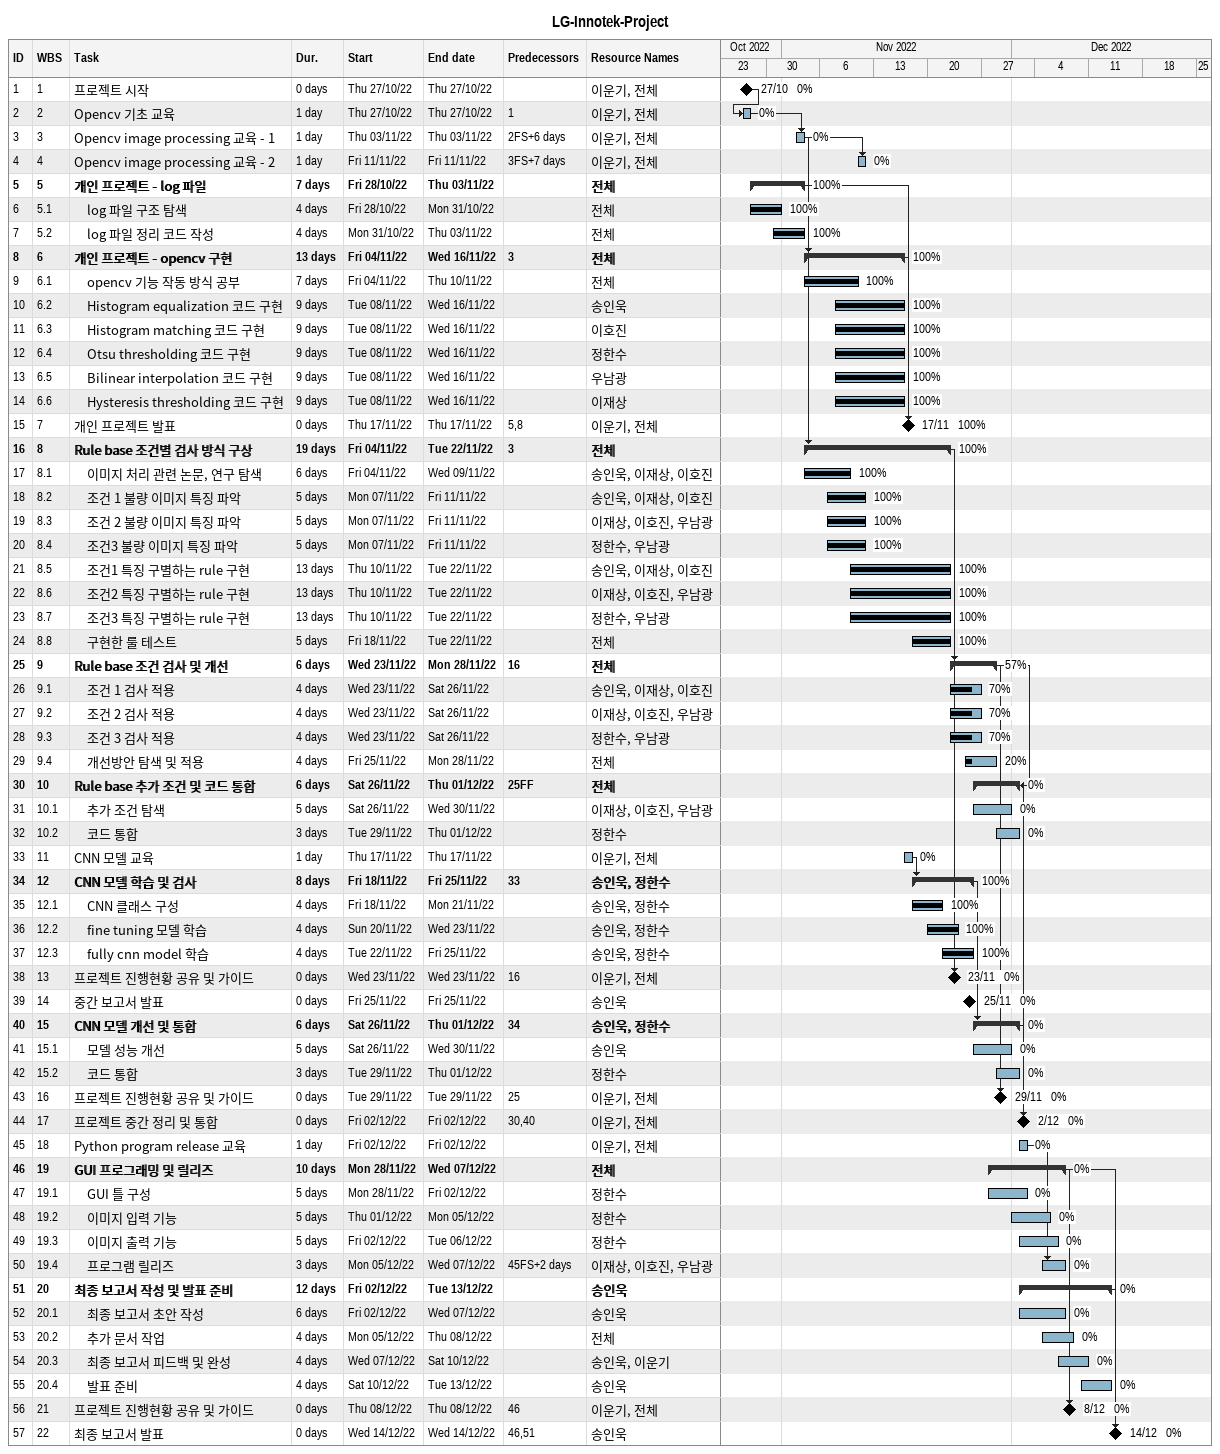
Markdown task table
LG-Innotek-Project

| ID | WBS | Task | Duration | Start | Finish | Predecessors | Resources | % complete |
|---|---|---|---|---|---|---|---|---|
| 1 | 1 | 프로젝트 시작 | 0d | 2022-10-27 | 2022-10-27 |  | 이운기, 전체 | 0 |
| 2 | 2 | Opencv 기초 교육 | 1d | 2022-10-27 | 2022-10-27 | 1 | 이운기, 전체 | 0 |
| 3 | 3 | Opencv image processing 교육 - 1 | 1d | 2022-11-03 | 2022-11-03 | 2FS+6d | 이운기, 전체 | 0 |
| 4 | 4 | Opencv image processing 교육 - 2 | 1d | 2022-11-11 | 2022-11-11 | 3FS+7d | 이운기, 전체 | 0 |
| 5 | 5 | **개인 프로젝트 - log 파일** | 7d | 2022-10-28 | 2022-11-03 |  | 전체 | 100 |
| 6 | 5.1 | log 파일 구조 탐색 | 4d | 2022-10-28 | 2022-10-31 |  | 전체 | 100 |
| 7 | 5.2 | log 파일 정리 코드 작성 | 4d | 2022-10-31 | 2022-11-03 |  | 전체 | 100 |
| 8 | 6 | **개인 프로젝트 - opencv 구현** | 13d | 2022-11-04 | 2022-11-16 | 3 | 전체 | 100 |
| 9 | 6.1 | opencv 기능 작동 방식 공부 | 7d | 2022-11-04 | 2022-11-10 |  | 전체 | 100 |
| 10 | 6.2 | Histogram equalization 코드 구현 | 9d | 2022-11-08 | 2022-11-16 |  | 송인욱 | 100 |
| 11 | 6.3 | Histogram matching 코드 구현 | 9d | 2022-11-08 | 2022-11-16 |  | 이호진 | 100 |
| 12 | 6.4 | Otsu thresholding 코드 구현 | 9d | 2022-11-08 | 2022-11-16 |  | 정한수 | 100 |
| 13 | 6.5 | Bilinear interpolation 코드 구현 | 9d | 2022-11-08 | 2022-11-16 |  | 우남광 | 100 |
| 14 | 6.6 | Hysteresis thresholding 코드 구현 | 9d | 2022-11-08 | 2022-11-16 |  | 이재상 | 100 |
| 15 | 7 | 개인 프로젝트 발표 | 0d | 2022-11-17 | 2022-11-17 | 5, 8 | 이운기, 전체 | 100 |
| 16 | 8 | **Rule base 조건별 검사 방식 구상** | 19d | 2022-11-04 | 2022-11-22 | 3 | 전체 | 100 |
| 17 | 8.1 | 이미지 처리 관련 논문, 연구 탐색 | 6d | 2022-11-04 | 2022-11-09 |  | 송인욱, 이재상, 이호진 | 100 |
| 18 | 8.2 | 조건 1 불량 이미지 특징 파악 | 5d | 2022-11-07 | 2022-11-11 |  | 송인욱, 이재상, 이호진 | 100 |
| 19 | 8.3 | 조건 2 불량 이미지 특징 파악 | 5d | 2022-11-07 | 2022-11-11 |  | 이재상, 이호진, 우남광 | 100 |
| 20 | 8.4 | 조건3 불량 이미지 특징 파악 | 5d | 2022-11-07 | 2022-11-11 |  | 정한수, 우남광 | 100 |
| 21 | 8.5 | 조건1 특징 구별하는 rule 구현 | 13d | 2022-11-10 | 2022-11-22 |  | 송인욱, 이재상, 이호진 | 100 |
| 22 | 8.6 | 조건2 특징 구별하는 rule 구현 | 13d | 2022-11-10 | 2022-11-22 |  | 이재상, 이호진, 우남광 | 100 |
| 23 | 8.7 | 조건3 특징 구별하는 rule 구현 | 13d | 2022-11-10 | 2022-11-22 |  | 정한수, 우남광 | 100 |
| 24 | 8.8 | 구현한 룰 테스트 | 5d | 2022-11-18 | 2022-11-22 |  | 전체 | 100 |
| 25 | 9 | **Rule base 조건 검사 및 개선** | 6d | 2022-11-23 | 2022-11-28 | 16 | 전체 | 57 |
| 26 | 9.1 | 조건 1 검사 적용 | 4d | 2022-11-23 | 2022-11-26 |  | 송인욱, 이재상, 이호진 | 70 |
| 27 | 9.2 | 조건 2 검사 적용 | 4d | 2022-11-23 | 2022-11-26 |  | 이재상, 이호진, 우남광 | 70 |
| 28 | 9.3 | 조건 3 검사 적용 | 4d | 2022-11-23 | 2022-11-26 |  | 정한수, 우남광 | 70 |
| 29 | 9.4 | 개선방안 탐색 및 적용 | 4d | 2022-11-25 | 2022-11-28 |  | 전체 | 20 |
| 30 | 10 | **Rule base 추가 조건 및 코드 통합** | 6d | 2022-11-26 | 2022-12-01 | 25FF | 전체 | 0 |
| 31 | 10.1 | 추가 조건 탐색 | 5d | 2022-11-26 | 2022-11-30 |  | 이재상, 이호진, 우남광 | 0 |
| 32 | 10.2 | 코드 통합 | 3d | 2022-11-29 | 2022-12-01 |  | 정한수 | 0 |
| 33 | 11 | CNN 모델 교육 | 1d | 2022-11-17 | 2022-11-17 |  | 이운기, 전체 | 0 |
| 34 | 12 | **CNN 모델 학습 및 검사** | 8d | 2022-11-18 | 2022-11-25 | 33 | 송인욱, 정한수 | 100 |
| 35 | 12.1 | CNN 클래스 구성 | 4d | 2022-11-18 | 2022-11-21 |  | 송인욱, 정한수 | 100 |
| 36 | 12.2 | fine tuning 모델 학습 | 4d | 2022-11-20 | 2022-11-23 |  | 송인욱, 정한수 | 100 |
| 37 | 12.3 | fully cnn model 학습 | 4d | 2022-11-22 | 2022-11-25 |  | 송인욱, 정한수 | 100 |
| 38 | 13 | 프로젝트 진행현황 공유 및 가이드 | 0d | 2022-11-23 | 2022-11-23 | 16 | 이운기, 전체 | 0 |
| 39 | 14 | 중간 보고서 발표 | 0d | 2022-11-25 | 2022-11-25 |  | 송인욱 | 0 |
| 40 | 15 | **CNN 모델 개선 및 통합** | 6d | 2022-11-26 | 2022-12-01 | 34 | 송인욱, 정한수 | 0 |
| 41 | 15.1 | 모델 성능 개선 | 5d | 2022-11-26 | 2022-11-30 |  | 송인욱 | 0 |
| 42 | 15.2 | 코드 통합 | 3d | 2022-11-29 | 2022-12-01 |  | 정한수 | 0 |
| 43 | 16 | 프로젝트 진행현황 공유 및 가이드 | 0d | 2022-11-29 | 2022-11-29 | 25 | 이운기, 전체 | 0 |
| 44 | 17 | 프로젝트 중간 정리 및 통합 | 0d | 2022-12-02 | 2022-12-02 | 30, 40 | 이운기, 전체 | 0 |
| 45 | 18 | Python program release 교육 | 1d | 2022-12-02 | 2022-12-02 |  | 이운기, 전체 | 0 |
| 46 | 19 | **GUI 프로그래밍 및 릴리즈** | 10d | 2022-11-28 | 2022-12-07 |  | 전체 | 0 |
| 47 | 19.1 | GUI 틀 구성 | 5d | 2022-11-28 | 2022-12-02 |  | 정한수 | 0 |
| 48 | 19.2 | 이미지 입력 기능 | 5d | 2022-12-01 | 2022-12-05 |  | 정한수 | 0 |
| 49 | 19.3 | 이미지 출력 기능 | 5d | 2022-12-02 | 2022-12-06 |  | 정한수 | 0 |
| 50 | 19.4 | 프로그램 릴리즈 | 3d | 2022-12-05 | 2022-12-07 | 45FS+2d | 이재상, 이호진, 우남광 | 0 |
| 51 | 20 | **최종 보고서 작성 및 발표 준비** | 12d | 2022-12-02 | 2022-12-13 |  | 송인욱 | 0 |
| 52 | 20.1 | 최종 보고서 초안 작성 | 6d | 2022-12-02 | 2022-12-07 |  | 송인욱 | 0 |
| 53 | 20.2 | 추가 문서 작업 | 4d | 2022-12-05 | 2022-12-08 |  | 전체 | 0 |
| 54 | 20.3 | 최종 보고서 피드백 및 완성 | 4d | 2022-12-07 | 2022-12-10 |  | 송인욱, 이운기 | 0 |
| 55 | 20.4 | 발표 준비 | 4d | 2022-12-10 | 2022-12-13 |  | 송인욱 | 0 |
| 56 | 21 | 프로젝트 진행현황 공유 및 가이드 | 0d | 2022-12-08 | 2022-12-08 | 46 | 이운기, 전체 | 0 |
| 57 | 22 | 최종 보고서 발표 | 0d | 2022-12-14 | 2022-12-14 | 46, 51 | 송인욱 | 0 |
